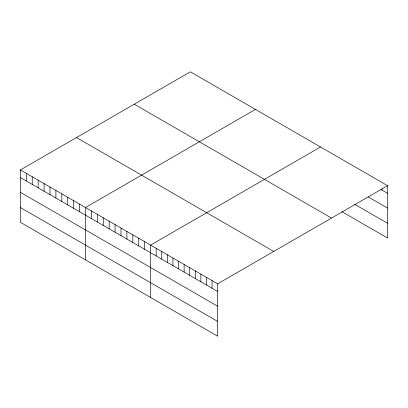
<?xml version="1.0" encoding="UTF-8"?>
<svg xmlns="http://www.w3.org/2000/svg" width="408" height="408" viewBox="0 0 408 408"><rect width="100%" height="100%" fill="white"/><g stroke="black" fill="none" stroke-linecap="round" stroke-linejoin="round"><path stroke-width="0.61" d="M20.4 169.937L217.653 283.82L217.653 336.182L20.4 222.299L20.4 169.937L190.347 71.818L387.6 185.701L387.6 238.063L341.873 211.66M255.439 109.4L85.491 207.519L85.491 259.881M320.535 146.982L150.588 245.101L150.588 297.463M217.653 283.82L387.6 185.701M380.995 189.526L387.6 193.341M368.291 196.952L387.6 208.1M354.577 204.24L387.6 223.304M134.263 104.198L331.515 218.081M76.485 137.557L273.737 251.44M20.4 177.577L217.653 291.46M20.4 192.336L217.653 306.219M20.4 207.539L217.653 321.422M382.01 188.843L382.01 190.113M212.063 280.592L212.063 288.232M206.474 277.369L206.474 285.008M200.884 274.14L200.884 281.78M195.299 270.912L195.299 278.552M189.71 267.689L189.71 275.329M184.12 264.46L184.12 272.1M178.531 261.232L178.531 268.872M172.941 258.009L172.941 265.649M167.351 254.781L167.351 262.421M161.767 251.552L161.767 259.192M156.177 248.329L156.177 255.964M144.672 241.684L144.672 249.324M138.751 238.267L138.751 245.907M132.835 234.85L132.835 242.49M126.919 231.433L126.919 239.073M120.998 228.016L120.998 235.656M115.082 224.599L115.082 232.239M109.166 221.187L109.166 228.822M103.244 217.77L103.244 225.41M97.328 214.353L97.328 221.993M91.412 210.936L91.412 218.576M79.575 204.102L79.575 211.742M73.659 200.685L73.659 208.325M67.738 197.268L67.738 204.908M61.822 193.851L61.822 201.491M55.906 190.434L55.906 198.074M49.99 187.022L49.99 194.657M44.069 183.605L44.069 191.245M38.153 180.188L38.153 187.828M32.237 176.771L32.237 184.411M26.316 173.354L26.316 180.994"/></g></svg>
